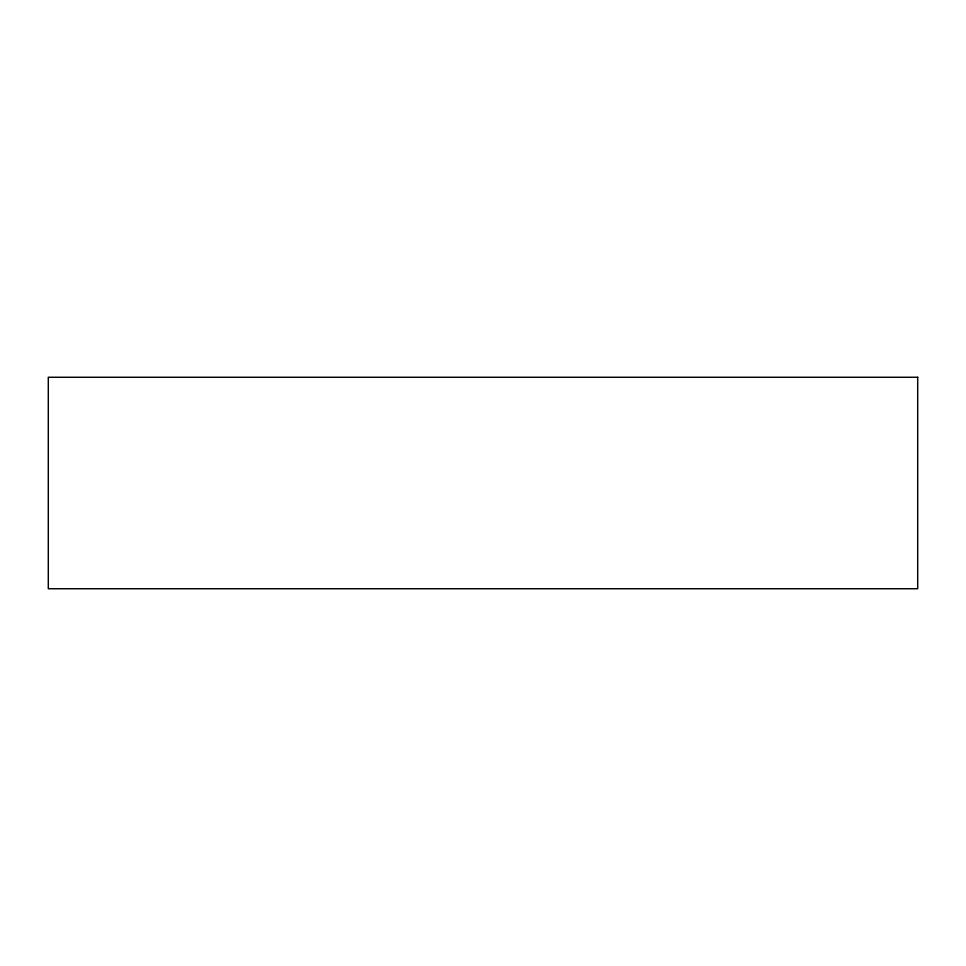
<?xml version="1.0" encoding="UTF-8"?>
<svg xmlns="http://www.w3.org/2000/svg" width="966" height="966" viewBox="0 0 966 966"><rect width="100%" height="100%" fill="white"/><g stroke="black" fill="none" stroke-linecap="round" stroke-linejoin="round"><path stroke-width="1.45" d="M917.7 377.259L48.3 377.259L48.3 588.741L917.7 588.741L917.7 377.259"/></g></svg>
